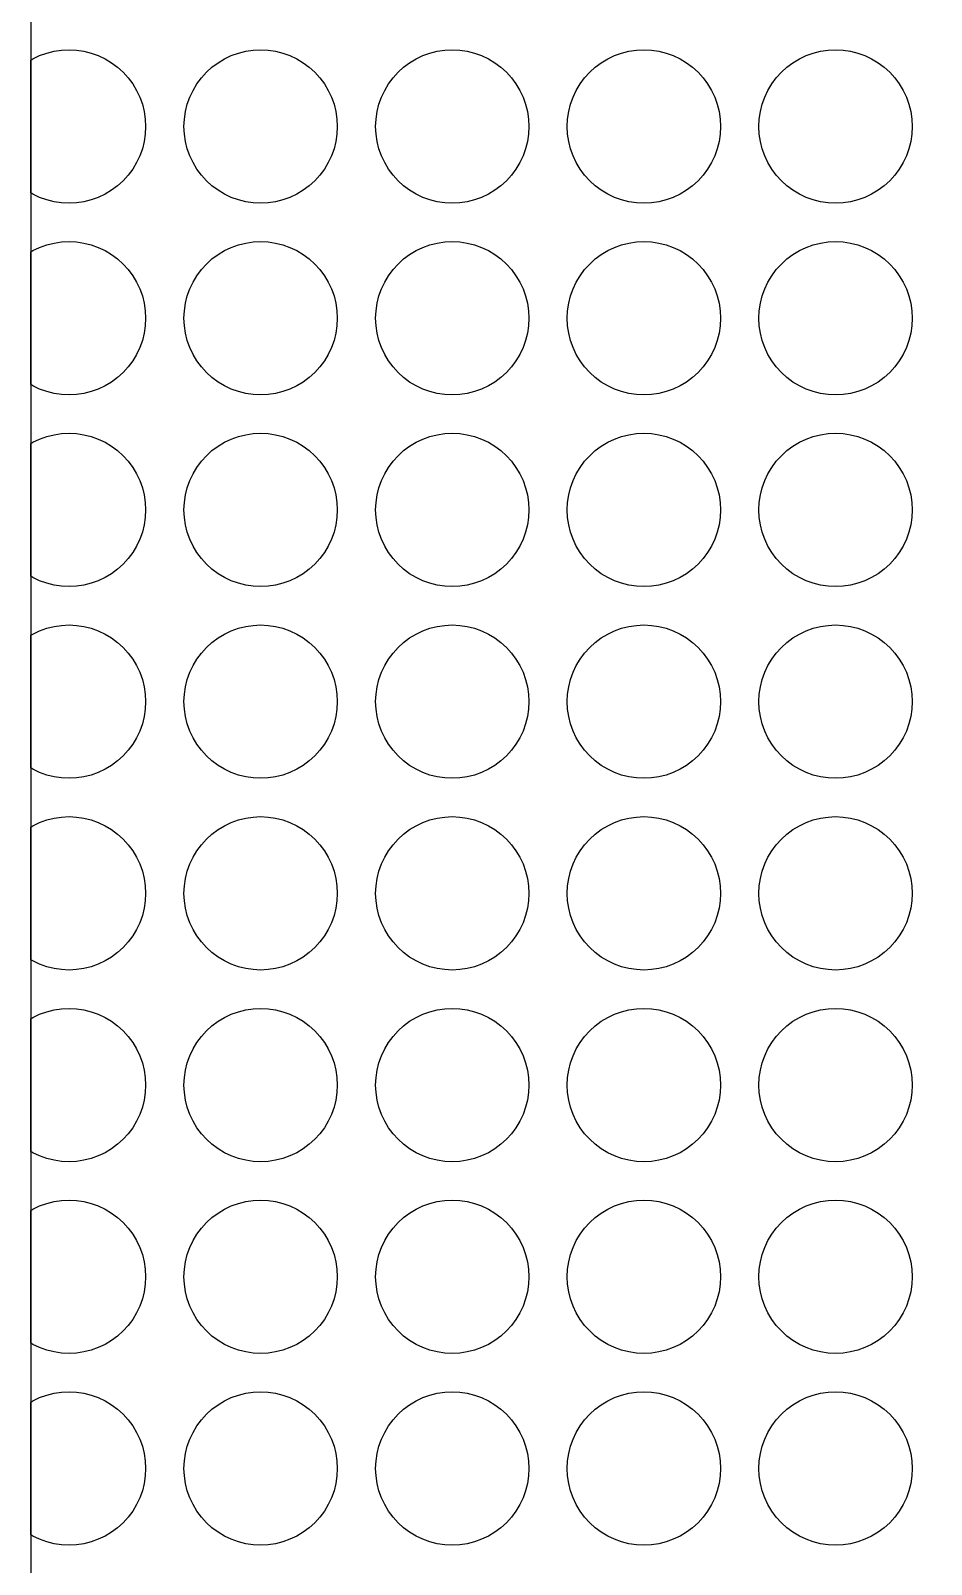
# Model space of a CAD drawing. Header units: millimetres. Extents: x 417.4 to 443.4, y -339.8 to -259.8.
# Drawn here: x 417.39 to 429.14, y -320.58 to -300.58 of the extents above; entities that cross this region are included whole.
import ezdxf

# ---------------------------------------------------------------- set-up
doc = ezdxf.new("R2010")
doc.units = ezdxf.units.MM
doc.layers.add('background', color=7, linetype='Continuous')
doc.layers.add('outline', color=3, linetype='Continuous')

msp = doc.modelspace()

# ---------------------------------------------------------------- linework, layer by layer
at = {"layer": 'background'}
for points in [[(417.387, -300.965), (417.415, -300.948), (417.504, -300.906), (417.596, -300.873), (417.692, -300.849), (417.789, -300.835), (417.887, -300.83), (417.985, -300.835), (418.082, -300.849), (418.177, -300.873), (418.269, -300.906), (418.358, -300.948), (418.442, -300.999), (418.521, -301.057), (418.594, -301.123), (418.66, -301.196), (418.718, -301.275), (418.769, -301.359), (418.811, -301.447), (418.844, -301.54), (418.868, -301.635), (418.882, -301.732), (418.887, -301.83), (418.882, -301.928), (418.868, -302.025), (418.844, -302.12), (418.811, -302.213), (418.769, -302.301), (418.718, -302.386), (418.66, -302.464), (418.594, -302.537), (418.521, -302.603), (418.442, -302.662), (418.358, -302.712), (418.269, -302.754), (418.177, -302.787), (418.082, -302.811), (417.985, -302.825), (417.887, -302.83), (417.789, -302.825), (417.692, -302.811), (417.596, -302.787), (417.504, -302.754), (417.415, -302.712), (417.387, -302.695)], [(421.387, -301.83), (421.382, -301.928), (421.368, -302.025), (421.344, -302.12), (421.311, -302.213), (421.269, -302.301), (421.218, -302.386), (421.16, -302.464), (421.094, -302.537), (421.021, -302.603), (420.942, -302.662), (420.858, -302.712), (420.769, -302.754), (420.677, -302.787), (420.582, -302.811), (420.485, -302.825), (420.387, -302.83), (420.289, -302.825), (420.192, -302.811), (420.096, -302.787), (420.004, -302.754), (419.915, -302.712), (419.831, -302.662), (419.752, -302.603), (419.68, -302.537), (419.614, -302.464), (419.555, -302.386), (419.505, -302.301), (419.463, -302.213), (419.43, -302.12), (419.406, -302.025), (419.392, -301.928), (419.387, -301.83), (419.392, -301.732), (419.406, -301.635), (419.43, -301.54), (419.463, -301.447), (419.505, -301.359), (419.555, -301.275), (419.614, -301.196), (419.68, -301.123), (419.752, -301.057), (419.831, -300.999), (419.915, -300.948), (420.004, -300.906), (420.096, -300.873), (420.192, -300.849), (420.289, -300.835), (420.387, -300.83), (420.485, -300.835), (420.582, -300.849), (420.677, -300.873), (420.769, -300.906), (420.858, -300.948), (420.942, -300.999), (421.021, -301.057), (421.094, -301.123), (421.16, -301.196), (421.218, -301.275), (421.269, -301.359), (421.311, -301.447), (421.344, -301.54), (421.368, -301.635), (421.382, -301.732)], [(423.887, -301.83), (423.882, -301.928), (423.868, -302.025), (423.844, -302.12), (423.811, -302.213), (423.769, -302.301), (423.718, -302.386), (423.66, -302.464), (423.594, -302.537), (423.521, -302.603), (423.442, -302.662), (423.358, -302.712), (423.269, -302.754), (423.177, -302.787), (423.082, -302.811), (422.985, -302.825), (422.887, -302.83), (422.789, -302.825), (422.692, -302.811), (422.596, -302.787), (422.504, -302.754), (422.415, -302.712), (422.331, -302.662), (422.252, -302.603), (422.18, -302.537), (422.114, -302.464), (422.055, -302.386), (422.005, -302.301), (421.963, -302.213), (421.93, -302.12), (421.906, -302.025), (421.892, -301.928), (421.887, -301.83), (421.892, -301.732), (421.906, -301.635), (421.93, -301.54), (421.963, -301.447), (422.005, -301.359), (422.055, -301.275), (422.114, -301.196), (422.18, -301.123), (422.252, -301.057), (422.331, -300.999), (422.415, -300.948), (422.504, -300.906), (422.596, -300.873), (422.692, -300.849), (422.789, -300.835), (422.887, -300.83), (422.985, -300.835), (423.082, -300.849), (423.177, -300.873), (423.269, -300.906), (423.358, -300.948), (423.442, -300.999), (423.521, -301.057), (423.594, -301.123), (423.66, -301.196), (423.718, -301.275), (423.769, -301.359), (423.811, -301.447), (423.844, -301.54), (423.868, -301.635), (423.882, -301.732)], [(426.387, -301.83), (426.382, -301.928), (426.368, -302.025), (426.344, -302.12), (426.311, -302.213), (426.269, -302.301), (426.218, -302.386), (426.16, -302.464), (426.094, -302.537), (426.021, -302.603), (425.942, -302.662), (425.858, -302.712), (425.769, -302.754), (425.677, -302.787), (425.582, -302.811), (425.485, -302.825), (425.387, -302.83), (425.289, -302.825), (425.192, -302.811), (425.096, -302.787), (425.004, -302.754), (424.915, -302.712), (424.831, -302.662), (424.752, -302.603), (424.68, -302.537), (424.614, -302.464), (424.555, -302.386), (424.505, -302.301), (424.463, -302.213), (424.43, -302.12), (424.406, -302.025), (424.392, -301.928), (424.387, -301.83), (424.392, -301.732), (424.406, -301.635), (424.43, -301.54), (424.463, -301.447), (424.505, -301.359), (424.555, -301.275), (424.614, -301.196), (424.68, -301.123), (424.752, -301.057), (424.831, -300.999), (424.915, -300.948), (425.004, -300.906), (425.096, -300.873), (425.192, -300.849), (425.289, -300.835), (425.387, -300.83), (425.485, -300.835), (425.582, -300.849), (425.677, -300.873), (425.769, -300.906), (425.858, -300.948), (425.942, -300.999), (426.021, -301.057), (426.094, -301.123), (426.16, -301.196), (426.218, -301.275), (426.269, -301.359), (426.311, -301.447), (426.344, -301.54), (426.368, -301.635), (426.382, -301.732)], [(428.887, -301.83), (428.882, -301.928), (428.868, -302.025), (428.844, -302.12), (428.811, -302.213), (428.769, -302.301), (428.718, -302.386), (428.66, -302.464), (428.594, -302.537), (428.521, -302.603), (428.442, -302.662), (428.358, -302.712), (428.269, -302.754), (428.177, -302.787), (428.082, -302.811), (427.985, -302.825), (427.887, -302.83), (427.789, -302.825), (427.692, -302.811), (427.596, -302.787), (427.504, -302.754), (427.415, -302.712), (427.331, -302.662), (427.252, -302.603), (427.18, -302.537), (427.114, -302.464), (427.055, -302.386), (427.005, -302.301), (426.963, -302.213), (426.93, -302.12), (426.906, -302.025), (426.892, -301.928), (426.887, -301.83), (426.892, -301.732), (426.906, -301.635), (426.93, -301.54), (426.963, -301.447), (427.005, -301.359), (427.055, -301.275), (427.114, -301.196), (427.18, -301.123), (427.252, -301.057), (427.331, -300.999), (427.415, -300.948), (427.504, -300.906), (427.596, -300.873), (427.692, -300.849), (427.789, -300.835), (427.887, -300.83), (427.985, -300.835), (428.082, -300.849), (428.177, -300.873), (428.269, -300.906), (428.358, -300.948), (428.442, -300.999), (428.521, -301.057), (428.594, -301.123), (428.66, -301.196), (428.718, -301.275), (428.769, -301.359), (428.811, -301.447), (428.844, -301.54), (428.868, -301.635), (428.882, -301.732)], [(417.387, -303.465), (417.415, -303.448), (417.504, -303.406), (417.596, -303.373), (417.692, -303.349), (417.789, -303.335), (417.887, -303.33), (417.985, -303.335), (418.082, -303.349), (418.177, -303.373), (418.269, -303.406), (418.358, -303.448), (418.442, -303.499), (418.521, -303.557), (418.594, -303.623), (418.66, -303.696), (418.718, -303.775), (418.769, -303.859), (418.811, -303.947), (418.844, -304.04), (418.868, -304.135), (418.882, -304.232), (418.887, -304.33), (418.882, -304.428), (418.868, -304.525), (418.844, -304.62), (418.811, -304.713), (418.769, -304.801), (418.718, -304.886), (418.66, -304.964), (418.594, -305.037), (418.521, -305.103), (418.442, -305.162), (418.358, -305.212), (418.269, -305.254), (418.177, -305.287), (418.082, -305.311), (417.985, -305.325), (417.887, -305.33), (417.789, -305.325), (417.692, -305.311), (417.596, -305.287), (417.504, -305.254), (417.415, -305.212), (417.387, -305.195)], [(421.387, -304.33), (421.382, -304.428), (421.368, -304.525), (421.344, -304.62), (421.311, -304.713), (421.269, -304.801), (421.218, -304.886), (421.16, -304.964), (421.094, -305.037), (421.021, -305.103), (420.942, -305.162), (420.858, -305.212), (420.769, -305.254), (420.677, -305.287), (420.582, -305.311), (420.485, -305.325), (420.387, -305.33), (420.289, -305.325), (420.192, -305.311), (420.096, -305.287), (420.004, -305.254), (419.915, -305.212), (419.831, -305.162), (419.752, -305.103), (419.68, -305.037), (419.614, -304.964), (419.555, -304.886), (419.505, -304.801), (419.463, -304.713), (419.43, -304.62), (419.406, -304.525), (419.392, -304.428), (419.387, -304.33), (419.392, -304.232), (419.406, -304.135), (419.43, -304.04), (419.463, -303.947), (419.505, -303.859), (419.555, -303.775), (419.614, -303.696), (419.68, -303.623), (419.752, -303.557), (419.831, -303.499), (419.915, -303.448), (420.004, -303.406), (420.096, -303.373), (420.192, -303.349), (420.289, -303.335), (420.387, -303.33), (420.485, -303.335), (420.582, -303.349), (420.677, -303.373), (420.769, -303.406), (420.858, -303.448), (420.942, -303.499), (421.021, -303.557), (421.094, -303.623), (421.16, -303.696), (421.218, -303.775), (421.269, -303.859), (421.311, -303.947), (421.344, -304.04), (421.368, -304.135), (421.382, -304.232)], [(423.887, -304.33), (423.882, -304.428), (423.868, -304.525), (423.844, -304.62), (423.811, -304.713), (423.769, -304.801), (423.718, -304.886), (423.66, -304.964), (423.594, -305.037), (423.521, -305.103), (423.442, -305.162), (423.358, -305.212), (423.269, -305.254), (423.177, -305.287), (423.082, -305.311), (422.985, -305.325), (422.887, -305.33), (422.789, -305.325), (422.692, -305.311), (422.596, -305.287), (422.504, -305.254), (422.415, -305.212), (422.331, -305.162), (422.252, -305.103), (422.18, -305.037), (422.114, -304.964), (422.055, -304.886), (422.005, -304.801), (421.963, -304.713), (421.93, -304.62), (421.906, -304.525), (421.892, -304.428), (421.887, -304.33), (421.892, -304.232), (421.906, -304.135), (421.93, -304.04), (421.963, -303.947), (422.005, -303.859), (422.055, -303.775), (422.114, -303.696), (422.18, -303.623), (422.252, -303.557), (422.331, -303.499), (422.415, -303.448), (422.504, -303.406), (422.596, -303.373), (422.692, -303.349), (422.789, -303.335), (422.887, -303.33), (422.985, -303.335), (423.082, -303.349), (423.177, -303.373), (423.269, -303.406), (423.358, -303.448), (423.442, -303.499), (423.521, -303.557), (423.594, -303.623), (423.66, -303.696), (423.718, -303.775), (423.769, -303.859), (423.811, -303.947), (423.844, -304.04), (423.868, -304.135), (423.882, -304.232)], [(426.387, -304.33), (426.382, -304.428), (426.368, -304.525), (426.344, -304.62), (426.311, -304.713), (426.269, -304.801), (426.218, -304.886), (426.16, -304.964), (426.094, -305.037), (426.021, -305.103), (425.942, -305.162), (425.858, -305.212), (425.769, -305.254), (425.677, -305.287), (425.582, -305.311), (425.485, -305.325), (425.387, -305.33), (425.289, -305.325), (425.192, -305.311), (425.096, -305.287), (425.004, -305.254), (424.915, -305.212), (424.831, -305.162), (424.752, -305.103), (424.68, -305.037), (424.614, -304.964), (424.555, -304.886), (424.505, -304.801), (424.463, -304.713), (424.43, -304.62), (424.406, -304.525), (424.392, -304.428), (424.387, -304.33), (424.392, -304.232), (424.406, -304.135), (424.43, -304.04), (424.463, -303.947), (424.505, -303.859), (424.555, -303.775), (424.614, -303.696), (424.68, -303.623), (424.752, -303.557), (424.831, -303.499), (424.915, -303.448), (425.004, -303.406), (425.096, -303.373), (425.192, -303.349), (425.289, -303.335), (425.387, -303.33), (425.485, -303.335), (425.582, -303.349), (425.677, -303.373), (425.769, -303.406), (425.858, -303.448), (425.942, -303.499), (426.021, -303.557), (426.094, -303.623), (426.16, -303.696), (426.218, -303.775), (426.269, -303.859), (426.311, -303.947), (426.344, -304.04), (426.368, -304.135), (426.382, -304.232)], [(428.887, -304.33), (428.882, -304.428), (428.868, -304.525), (428.844, -304.62), (428.811, -304.713), (428.769, -304.801), (428.718, -304.886), (428.66, -304.964), (428.594, -305.037), (428.521, -305.103), (428.442, -305.162), (428.358, -305.212), (428.269, -305.254), (428.177, -305.287), (428.082, -305.311), (427.985, -305.325), (427.887, -305.33), (427.789, -305.325), (427.692, -305.311), (427.596, -305.287), (427.504, -305.254), (427.415, -305.212), (427.331, -305.162), (427.252, -305.103), (427.18, -305.037), (427.114, -304.964), (427.055, -304.886), (427.005, -304.801), (426.963, -304.713), (426.93, -304.62), (426.906, -304.525), (426.892, -304.428), (426.887, -304.33), (426.892, -304.232), (426.906, -304.135), (426.93, -304.04), (426.963, -303.947), (427.005, -303.859), (427.055, -303.775), (427.114, -303.696), (427.18, -303.623), (427.252, -303.557), (427.331, -303.499), (427.415, -303.448), (427.504, -303.406), (427.596, -303.373), (427.692, -303.349), (427.789, -303.335), (427.887, -303.33), (427.985, -303.335), (428.082, -303.349), (428.177, -303.373), (428.269, -303.406), (428.358, -303.448), (428.442, -303.499), (428.521, -303.557), (428.594, -303.623), (428.66, -303.696), (428.718, -303.775), (428.769, -303.859), (428.811, -303.947), (428.844, -304.04), (428.868, -304.135), (428.882, -304.232)], [(417.387, -305.965), (417.415, -305.948), (417.504, -305.906), (417.596, -305.873), (417.692, -305.849), (417.789, -305.835), (417.887, -305.83), (417.985, -305.835), (418.082, -305.849), (418.177, -305.873), (418.269, -305.906), (418.358, -305.948), (418.442, -305.999), (418.521, -306.057), (418.594, -306.123), (418.66, -306.196), (418.718, -306.275), (418.769, -306.359), (418.811, -306.447), (418.844, -306.54), (418.868, -306.635), (418.882, -306.732), (418.887, -306.83), (418.882, -306.928), (418.868, -307.025), (418.844, -307.12), (418.811, -307.213), (418.769, -307.301), (418.718, -307.386), (418.66, -307.464), (418.594, -307.537), (418.521, -307.603), (418.442, -307.662), (418.358, -307.712), (418.269, -307.754), (418.177, -307.787), (418.082, -307.811), (417.985, -307.825), (417.887, -307.83), (417.789, -307.825), (417.692, -307.811), (417.596, -307.787), (417.504, -307.754), (417.415, -307.712), (417.387, -307.695)], [(421.387, -306.83), (421.382, -306.928), (421.368, -307.025), (421.344, -307.12), (421.311, -307.213), (421.269, -307.301), (421.218, -307.386), (421.16, -307.464), (421.094, -307.537), (421.021, -307.603), (420.942, -307.662), (420.858, -307.712), (420.769, -307.754), (420.677, -307.787), (420.582, -307.811), (420.485, -307.825), (420.387, -307.83), (420.289, -307.825), (420.192, -307.811), (420.096, -307.787), (420.004, -307.754), (419.915, -307.712), (419.831, -307.662), (419.752, -307.603), (419.68, -307.537), (419.614, -307.464), (419.555, -307.386), (419.505, -307.301), (419.463, -307.213), (419.43, -307.12), (419.406, -307.025), (419.392, -306.928), (419.387, -306.83), (419.392, -306.732), (419.406, -306.635), (419.43, -306.54), (419.463, -306.447), (419.505, -306.359), (419.555, -306.275), (419.614, -306.196), (419.68, -306.123), (419.752, -306.057), (419.831, -305.999), (419.915, -305.948), (420.004, -305.906), (420.096, -305.873), (420.192, -305.849), (420.289, -305.835), (420.387, -305.83), (420.485, -305.835), (420.582, -305.849), (420.677, -305.873), (420.769, -305.906), (420.858, -305.948), (420.942, -305.999), (421.021, -306.057), (421.094, -306.123), (421.16, -306.196), (421.218, -306.275), (421.269, -306.359), (421.311, -306.447), (421.344, -306.54), (421.368, -306.635), (421.382, -306.732)], [(423.887, -306.83), (423.882, -306.928), (423.868, -307.025), (423.844, -307.12), (423.811, -307.213), (423.769, -307.301), (423.718, -307.386), (423.66, -307.464), (423.594, -307.537), (423.521, -307.603), (423.442, -307.662), (423.358, -307.712), (423.269, -307.754), (423.177, -307.787), (423.082, -307.811), (422.985, -307.825), (422.887, -307.83), (422.789, -307.825), (422.692, -307.811), (422.596, -307.787), (422.504, -307.754), (422.415, -307.712), (422.331, -307.662), (422.252, -307.603), (422.18, -307.537), (422.114, -307.464), (422.055, -307.386), (422.005, -307.301), (421.963, -307.213), (421.93, -307.12), (421.906, -307.025), (421.892, -306.928), (421.887, -306.83), (421.892, -306.732), (421.906, -306.635), (421.93, -306.54), (421.963, -306.447), (422.005, -306.359), (422.055, -306.275), (422.114, -306.196), (422.18, -306.123), (422.252, -306.057), (422.331, -305.999), (422.415, -305.948), (422.504, -305.906), (422.596, -305.873), (422.692, -305.849), (422.789, -305.835), (422.887, -305.83), (422.985, -305.835), (423.082, -305.849), (423.177, -305.873), (423.269, -305.906), (423.358, -305.948), (423.442, -305.999), (423.521, -306.057), (423.594, -306.123), (423.66, -306.196), (423.718, -306.275), (423.769, -306.359), (423.811, -306.447), (423.844, -306.54), (423.868, -306.635), (423.882, -306.732)], [(426.387, -306.83), (426.382, -306.928), (426.368, -307.025), (426.344, -307.12), (426.311, -307.213), (426.269, -307.301), (426.218, -307.386), (426.16, -307.464), (426.094, -307.537), (426.021, -307.603), (425.942, -307.662), (425.858, -307.712), (425.769, -307.754), (425.677, -307.787), (425.582, -307.811), (425.485, -307.825), (425.387, -307.83), (425.289, -307.825), (425.192, -307.811), (425.096, -307.787), (425.004, -307.754), (424.915, -307.712), (424.831, -307.662), (424.752, -307.603), (424.68, -307.537), (424.614, -307.464), (424.555, -307.386), (424.505, -307.301), (424.463, -307.213), (424.43, -307.12), (424.406, -307.025), (424.392, -306.928), (424.387, -306.83), (424.392, -306.732), (424.406, -306.635), (424.43, -306.54), (424.463, -306.447), (424.505, -306.359), (424.555, -306.275), (424.614, -306.196), (424.68, -306.123), (424.752, -306.057), (424.831, -305.999), (424.915, -305.948), (425.004, -305.906), (425.096, -305.873), (425.192, -305.849), (425.289, -305.835), (425.387, -305.83), (425.485, -305.835), (425.582, -305.849), (425.677, -305.873), (425.769, -305.906), (425.858, -305.948), (425.942, -305.999), (426.021, -306.057), (426.094, -306.123), (426.16, -306.196), (426.218, -306.275), (426.269, -306.359), (426.311, -306.447), (426.344, -306.54), (426.368, -306.635), (426.382, -306.732)], [(428.887, -306.83), (428.882, -306.928), (428.868, -307.025), (428.844, -307.12), (428.811, -307.213), (428.769, -307.301), (428.718, -307.386), (428.66, -307.464), (428.594, -307.537), (428.521, -307.603), (428.442, -307.662), (428.358, -307.712), (428.269, -307.754), (428.177, -307.787), (428.082, -307.811), (427.985, -307.825), (427.887, -307.83), (427.789, -307.825), (427.692, -307.811), (427.596, -307.787), (427.504, -307.754), (427.415, -307.712), (427.331, -307.662), (427.252, -307.603), (427.18, -307.537), (427.114, -307.464), (427.055, -307.386), (427.005, -307.301), (426.963, -307.213), (426.93, -307.12), (426.906, -307.025), (426.892, -306.928), (426.887, -306.83), (426.892, -306.732), (426.906, -306.635), (426.93, -306.54), (426.963, -306.447), (427.005, -306.359), (427.055, -306.275), (427.114, -306.196), (427.18, -306.123), (427.252, -306.057), (427.331, -305.999), (427.415, -305.948), (427.504, -305.906), (427.596, -305.873), (427.692, -305.849), (427.789, -305.835), (427.887, -305.83), (427.985, -305.835), (428.082, -305.849), (428.177, -305.873), (428.269, -305.906), (428.358, -305.948), (428.442, -305.999), (428.521, -306.057), (428.594, -306.123), (428.66, -306.196), (428.718, -306.275), (428.769, -306.359), (428.811, -306.447), (428.844, -306.54), (428.868, -306.635), (428.882, -306.732)], [(417.387, -308.465), (417.415, -308.448), (417.504, -308.406), (417.596, -308.373), (417.692, -308.349), (417.789, -308.335), (417.887, -308.33), (417.985, -308.335), (418.082, -308.349), (418.177, -308.373), (418.269, -308.406), (418.358, -308.448), (418.442, -308.499), (418.521, -308.557), (418.594, -308.623), (418.66, -308.696), (418.718, -308.775), (418.769, -308.859), (418.811, -308.947), (418.844, -309.04), (418.868, -309.135), (418.882, -309.232), (418.887, -309.33), (418.882, -309.428), (418.868, -309.525), (418.844, -309.62), (418.811, -309.713), (418.769, -309.801), (418.718, -309.886), (418.66, -309.964), (418.594, -310.037), (418.521, -310.103), (418.442, -310.162), (418.358, -310.212), (418.269, -310.254), (418.177, -310.287), (418.082, -310.311), (417.985, -310.325), (417.887, -310.33), (417.789, -310.325), (417.692, -310.311), (417.596, -310.287), (417.504, -310.254), (417.415, -310.212), (417.387, -310.195)], [(421.387, -309.33), (421.382, -309.428), (421.368, -309.525), (421.344, -309.62), (421.311, -309.713), (421.269, -309.801), (421.218, -309.886), (421.16, -309.964), (421.094, -310.037), (421.021, -310.103), (420.942, -310.162), (420.858, -310.212), (420.769, -310.254), (420.677, -310.287), (420.582, -310.311), (420.485, -310.325), (420.387, -310.33), (420.289, -310.325), (420.192, -310.311), (420.096, -310.287), (420.004, -310.254), (419.915, -310.212), (419.831, -310.162), (419.752, -310.103), (419.68, -310.037), (419.614, -309.964), (419.555, -309.886), (419.505, -309.801), (419.463, -309.713), (419.43, -309.62), (419.406, -309.525), (419.392, -309.428), (419.387, -309.33), (419.392, -309.232), (419.406, -309.135), (419.43, -309.04), (419.463, -308.947), (419.505, -308.859), (419.555, -308.775), (419.614, -308.696), (419.68, -308.623), (419.752, -308.557), (419.831, -308.499), (419.915, -308.448), (420.004, -308.406), (420.096, -308.373), (420.192, -308.349), (420.289, -308.335), (420.387, -308.33), (420.485, -308.335), (420.582, -308.349), (420.677, -308.373), (420.769, -308.406), (420.858, -308.448), (420.942, -308.499), (421.021, -308.557), (421.094, -308.623), (421.16, -308.696), (421.218, -308.775), (421.269, -308.859), (421.311, -308.947), (421.344, -309.04), (421.368, -309.135), (421.382, -309.232)], [(423.887, -309.33), (423.882, -309.428), (423.868, -309.525), (423.844, -309.62), (423.811, -309.713), (423.769, -309.801), (423.718, -309.886), (423.66, -309.964), (423.594, -310.037), (423.521, -310.103), (423.442, -310.162), (423.358, -310.212), (423.269, -310.254), (423.177, -310.287), (423.082, -310.311), (422.985, -310.325), (422.887, -310.33), (422.789, -310.325), (422.692, -310.311), (422.596, -310.287), (422.504, -310.254), (422.415, -310.212), (422.331, -310.162), (422.252, -310.103), (422.18, -310.037), (422.114, -309.964), (422.055, -309.886), (422.005, -309.801), (421.963, -309.713), (421.93, -309.62), (421.906, -309.525), (421.892, -309.428), (421.887, -309.33), (421.892, -309.232), (421.906, -309.135), (421.93, -309.04), (421.963, -308.947), (422.005, -308.859), (422.055, -308.775), (422.114, -308.696), (422.18, -308.623), (422.252, -308.557), (422.331, -308.499), (422.415, -308.448), (422.504, -308.406), (422.596, -308.373), (422.692, -308.349), (422.789, -308.335), (422.887, -308.33), (422.985, -308.335), (423.082, -308.349), (423.177, -308.373), (423.269, -308.406), (423.358, -308.448), (423.442, -308.499), (423.521, -308.557), (423.594, -308.623), (423.66, -308.696), (423.718, -308.775), (423.769, -308.859), (423.811, -308.947), (423.844, -309.04), (423.868, -309.135), (423.882, -309.232)], [(426.387, -309.33), (426.382, -309.428), (426.368, -309.525), (426.344, -309.62), (426.311, -309.713), (426.269, -309.801), (426.218, -309.886), (426.16, -309.964), (426.094, -310.037), (426.021, -310.103), (425.942, -310.162), (425.858, -310.212), (425.769, -310.254), (425.677, -310.287), (425.582, -310.311), (425.485, -310.325), (425.387, -310.33), (425.289, -310.325), (425.192, -310.311), (425.096, -310.287), (425.004, -310.254), (424.915, -310.212), (424.831, -310.162), (424.752, -310.103), (424.68, -310.037), (424.614, -309.964), (424.555, -309.886), (424.505, -309.801), (424.463, -309.713), (424.43, -309.62), (424.406, -309.525), (424.392, -309.428), (424.387, -309.33), (424.392, -309.232), (424.406, -309.135), (424.43, -309.04), (424.463, -308.947), (424.505, -308.859), (424.555, -308.775), (424.614, -308.696), (424.68, -308.623), (424.752, -308.557), (424.831, -308.499), (424.915, -308.448), (425.004, -308.406), (425.096, -308.373), (425.192, -308.349), (425.289, -308.335), (425.387, -308.33), (425.485, -308.335), (425.582, -308.349), (425.677, -308.373), (425.769, -308.406), (425.858, -308.448), (425.942, -308.499), (426.021, -308.557), (426.094, -308.623), (426.16, -308.696), (426.218, -308.775), (426.269, -308.859), (426.311, -308.947), (426.344, -309.04), (426.368, -309.135), (426.382, -309.232)], [(428.887, -309.33), (428.882, -309.428), (428.868, -309.525), (428.844, -309.62), (428.811, -309.713), (428.769, -309.801), (428.718, -309.886), (428.66, -309.964), (428.594, -310.037), (428.521, -310.103), (428.442, -310.162), (428.358, -310.212), (428.269, -310.254), (428.177, -310.287), (428.082, -310.311), (427.985, -310.325), (427.887, -310.33), (427.789, -310.325), (427.692, -310.311), (427.596, -310.287), (427.504, -310.254), (427.415, -310.212), (427.331, -310.162), (427.252, -310.103), (427.18, -310.037), (427.114, -309.964), (427.055, -309.886), (427.005, -309.801), (426.963, -309.713), (426.93, -309.62), (426.906, -309.525), (426.892, -309.428), (426.887, -309.33), (426.892, -309.232), (426.906, -309.135), (426.93, -309.04), (426.963, -308.947), (427.005, -308.859), (427.055, -308.775), (427.114, -308.696), (427.18, -308.623), (427.252, -308.557), (427.331, -308.499), (427.415, -308.448), (427.504, -308.406), (427.596, -308.373), (427.692, -308.349), (427.789, -308.335), (427.887, -308.33), (427.985, -308.335), (428.082, -308.349), (428.177, -308.373), (428.269, -308.406), (428.358, -308.448), (428.442, -308.499), (428.521, -308.557), (428.594, -308.623), (428.66, -308.696), (428.718, -308.775), (428.769, -308.859), (428.811, -308.947), (428.844, -309.04), (428.868, -309.135), (428.882, -309.232)], [(417.387, -310.965), (417.415, -310.948), (417.504, -310.906), (417.596, -310.873), (417.692, -310.849), (417.789, -310.835), (417.887, -310.83), (417.985, -310.835), (418.082, -310.849), (418.177, -310.873), (418.269, -310.906), (418.358, -310.948), (418.442, -310.999), (418.521, -311.057), (418.594, -311.123), (418.66, -311.196), (418.718, -311.275), (418.769, -311.359), (418.811, -311.447), (418.844, -311.54), (418.868, -311.635), (418.882, -311.732), (418.887, -311.83), (418.882, -311.928), (418.868, -312.025), (418.844, -312.12), (418.811, -312.213), (418.769, -312.301), (418.718, -312.386), (418.66, -312.464), (418.594, -312.537), (418.521, -312.603), (418.442, -312.662), (418.358, -312.712), (418.269, -312.754), (418.177, -312.787), (418.082, -312.811), (417.985, -312.825), (417.887, -312.83), (417.789, -312.825), (417.692, -312.811), (417.596, -312.787), (417.504, -312.754), (417.415, -312.712), (417.387, -312.695)], [(421.387, -311.83), (421.382, -311.928), (421.368, -312.025), (421.344, -312.12), (421.311, -312.213), (421.269, -312.301), (421.218, -312.386), (421.16, -312.464), (421.094, -312.537), (421.021, -312.603), (420.942, -312.662), (420.858, -312.712), (420.769, -312.754), (420.677, -312.787), (420.582, -312.811), (420.485, -312.825), (420.387, -312.83), (420.289, -312.825), (420.192, -312.811), (420.096, -312.787), (420.004, -312.754), (419.915, -312.712), (419.831, -312.662), (419.752, -312.603), (419.68, -312.537), (419.614, -312.464), (419.555, -312.386), (419.505, -312.301), (419.463, -312.213), (419.43, -312.12), (419.406, -312.025), (419.392, -311.928), (419.387, -311.83), (419.392, -311.732), (419.406, -311.635), (419.43, -311.54), (419.463, -311.447), (419.505, -311.359), (419.555, -311.275), (419.614, -311.196), (419.68, -311.123), (419.752, -311.057), (419.831, -310.999), (419.915, -310.948), (420.004, -310.906), (420.096, -310.873), (420.192, -310.849), (420.289, -310.835), (420.387, -310.83), (420.485, -310.835), (420.582, -310.849), (420.677, -310.873), (420.769, -310.906), (420.858, -310.948), (420.942, -310.999), (421.021, -311.057), (421.094, -311.123), (421.16, -311.196), (421.218, -311.275), (421.269, -311.359), (421.311, -311.447), (421.344, -311.54), (421.368, -311.635), (421.382, -311.732)], [(423.887, -311.83), (423.882, -311.928), (423.868, -312.025), (423.844, -312.12), (423.811, -312.213), (423.769, -312.301), (423.718, -312.386), (423.66, -312.464), (423.594, -312.537), (423.521, -312.603), (423.442, -312.662), (423.358, -312.712), (423.269, -312.754), (423.177, -312.787), (423.082, -312.811), (422.985, -312.825), (422.887, -312.83), (422.789, -312.825), (422.692, -312.811), (422.596, -312.787), (422.504, -312.754), (422.415, -312.712), (422.331, -312.662), (422.252, -312.603), (422.18, -312.537), (422.114, -312.464), (422.055, -312.386), (422.005, -312.301), (421.963, -312.213), (421.93, -312.12), (421.906, -312.025), (421.892, -311.928), (421.887, -311.83), (421.892, -311.732), (421.906, -311.635), (421.93, -311.54), (421.963, -311.447), (422.005, -311.359), (422.055, -311.275), (422.114, -311.196), (422.18, -311.123), (422.252, -311.057), (422.331, -310.999), (422.415, -310.948), (422.504, -310.906), (422.596, -310.873), (422.692, -310.849), (422.789, -310.835), (422.887, -310.83), (422.985, -310.835), (423.082, -310.849), (423.177, -310.873), (423.269, -310.906), (423.358, -310.948), (423.442, -310.999), (423.521, -311.057), (423.594, -311.123), (423.66, -311.196), (423.718, -311.275), (423.769, -311.359), (423.811, -311.447), (423.844, -311.54), (423.868, -311.635), (423.882, -311.732)], [(426.387, -311.83), (426.382, -311.928), (426.368, -312.025), (426.344, -312.12), (426.311, -312.213), (426.269, -312.301), (426.218, -312.386), (426.16, -312.464), (426.094, -312.537), (426.021, -312.603), (425.942, -312.662), (425.858, -312.712), (425.769, -312.754), (425.677, -312.787), (425.582, -312.811), (425.485, -312.825), (425.387, -312.83), (425.289, -312.825), (425.192, -312.811), (425.096, -312.787), (425.004, -312.754), (424.915, -312.712), (424.831, -312.662), (424.752, -312.603), (424.68, -312.537), (424.614, -312.464), (424.555, -312.386), (424.505, -312.301), (424.463, -312.213), (424.43, -312.12), (424.406, -312.025), (424.392, -311.928), (424.387, -311.83), (424.392, -311.732), (424.406, -311.635), (424.43, -311.54), (424.463, -311.447), (424.505, -311.359), (424.555, -311.275), (424.614, -311.196), (424.68, -311.123), (424.752, -311.057), (424.831, -310.999), (424.915, -310.948), (425.004, -310.906), (425.096, -310.873), (425.192, -310.849), (425.289, -310.835), (425.387, -310.83), (425.485, -310.835), (425.582, -310.849), (425.677, -310.873), (425.769, -310.906), (425.858, -310.948), (425.942, -310.999), (426.021, -311.057), (426.094, -311.123), (426.16, -311.196), (426.218, -311.275), (426.269, -311.359), (426.311, -311.447), (426.344, -311.54), (426.368, -311.635), (426.382, -311.732)], [(428.887, -311.83), (428.882, -311.928), (428.868, -312.025), (428.844, -312.12), (428.811, -312.213), (428.769, -312.301), (428.718, -312.386), (428.66, -312.464), (428.594, -312.537), (428.521, -312.603), (428.442, -312.662), (428.358, -312.712), (428.269, -312.754), (428.177, -312.787), (428.082, -312.811), (427.985, -312.825), (427.887, -312.83), (427.789, -312.825), (427.692, -312.811), (427.596, -312.787), (427.504, -312.754), (427.415, -312.712), (427.331, -312.662), (427.252, -312.603), (427.18, -312.537), (427.114, -312.464), (427.055, -312.386), (427.005, -312.301), (426.963, -312.213), (426.93, -312.12), (426.906, -312.025), (426.892, -311.928), (426.887, -311.83), (426.892, -311.732), (426.906, -311.635), (426.93, -311.54), (426.963, -311.447), (427.005, -311.359), (427.055, -311.275), (427.114, -311.196), (427.18, -311.123), (427.252, -311.057), (427.331, -310.999), (427.415, -310.948), (427.504, -310.906), (427.596, -310.873), (427.692, -310.849), (427.789, -310.835), (427.887, -310.83), (427.985, -310.835), (428.082, -310.849), (428.177, -310.873), (428.269, -310.906), (428.358, -310.948), (428.442, -310.999), (428.521, -311.057), (428.594, -311.123), (428.66, -311.196), (428.718, -311.275), (428.769, -311.359), (428.811, -311.447), (428.844, -311.54), (428.868, -311.635), (428.882, -311.732)], [(417.387, -313.465), (417.415, -313.448), (417.504, -313.406), (417.596, -313.373), (417.692, -313.349), (417.789, -313.335), (417.887, -313.33), (417.985, -313.335), (418.082, -313.349), (418.177, -313.373), (418.269, -313.406), (418.358, -313.448), (418.442, -313.499), (418.521, -313.557), (418.594, -313.623), (418.66, -313.696), (418.718, -313.775), (418.769, -313.859), (418.811, -313.947), (418.844, -314.04), (418.868, -314.135), (418.882, -314.232), (418.887, -314.33), (418.882, -314.428), (418.868, -314.525), (418.844, -314.62), (418.811, -314.713), (418.769, -314.801), (418.718, -314.886), (418.66, -314.964), (418.594, -315.037), (418.521, -315.103), (418.442, -315.162), (418.358, -315.212), (418.269, -315.254), (418.177, -315.287), (418.082, -315.311), (417.985, -315.325), (417.887, -315.33), (417.789, -315.325), (417.692, -315.311), (417.596, -315.287), (417.504, -315.254), (417.415, -315.212), (417.387, -315.195)], [(421.387, -314.33), (421.382, -314.428), (421.368, -314.525), (421.344, -314.62), (421.311, -314.713), (421.269, -314.801), (421.218, -314.886), (421.16, -314.964), (421.094, -315.037), (421.021, -315.103), (420.942, -315.162), (420.858, -315.212), (420.769, -315.254), (420.677, -315.287), (420.582, -315.311), (420.485, -315.325), (420.387, -315.33), (420.289, -315.325), (420.192, -315.311), (420.096, -315.287), (420.004, -315.254), (419.915, -315.212), (419.831, -315.162), (419.752, -315.103), (419.68, -315.037), (419.614, -314.964), (419.555, -314.886), (419.505, -314.801), (419.463, -314.713), (419.43, -314.62), (419.406, -314.525), (419.392, -314.428), (419.387, -314.33), (419.392, -314.232), (419.406, -314.135), (419.43, -314.04), (419.463, -313.947), (419.505, -313.859), (419.555, -313.775), (419.614, -313.696), (419.68, -313.623), (419.752, -313.557), (419.831, -313.499), (419.915, -313.448), (420.004, -313.406), (420.096, -313.373), (420.192, -313.349), (420.289, -313.335), (420.387, -313.33), (420.485, -313.335), (420.582, -313.349), (420.677, -313.373), (420.769, -313.406), (420.858, -313.448), (420.942, -313.499), (421.021, -313.557), (421.094, -313.623), (421.16, -313.696), (421.218, -313.775), (421.269, -313.859), (421.311, -313.947), (421.344, -314.04), (421.368, -314.135), (421.382, -314.232)], [(423.887, -314.33), (423.882, -314.428), (423.868, -314.525), (423.844, -314.62), (423.811, -314.713), (423.769, -314.801), (423.718, -314.886), (423.66, -314.964), (423.594, -315.037), (423.521, -315.103), (423.442, -315.162), (423.358, -315.212), (423.269, -315.254), (423.177, -315.287), (423.082, -315.311), (422.985, -315.325), (422.887, -315.33), (422.789, -315.325), (422.692, -315.311), (422.596, -315.287), (422.504, -315.254), (422.415, -315.212), (422.331, -315.162), (422.252, -315.103), (422.18, -315.037), (422.114, -314.964), (422.055, -314.886), (422.005, -314.801), (421.963, -314.713), (421.93, -314.62), (421.906, -314.525), (421.892, -314.428), (421.887, -314.33), (421.892, -314.232), (421.906, -314.135), (421.93, -314.04), (421.963, -313.947), (422.005, -313.859), (422.055, -313.775), (422.114, -313.696), (422.18, -313.623), (422.252, -313.557), (422.331, -313.499), (422.415, -313.448), (422.504, -313.406), (422.596, -313.373), (422.692, -313.349), (422.789, -313.335), (422.887, -313.33), (422.985, -313.335), (423.082, -313.349), (423.177, -313.373), (423.269, -313.406), (423.358, -313.448), (423.442, -313.499), (423.521, -313.557), (423.594, -313.623), (423.66, -313.696), (423.718, -313.775), (423.769, -313.859), (423.811, -313.947), (423.844, -314.04), (423.868, -314.135), (423.882, -314.232)], [(426.387, -314.33), (426.382, -314.428), (426.368, -314.525), (426.344, -314.62), (426.311, -314.713), (426.269, -314.801), (426.218, -314.886), (426.16, -314.964), (426.094, -315.037), (426.021, -315.103), (425.942, -315.162), (425.858, -315.212), (425.769, -315.254), (425.677, -315.287), (425.582, -315.311), (425.485, -315.325), (425.387, -315.33), (425.289, -315.325), (425.192, -315.311), (425.096, -315.287), (425.004, -315.254), (424.915, -315.212), (424.831, -315.162), (424.752, -315.103), (424.68, -315.037), (424.614, -314.964), (424.555, -314.886), (424.505, -314.801), (424.463, -314.713), (424.43, -314.62), (424.406, -314.525), (424.392, -314.428), (424.387, -314.33), (424.392, -314.232), (424.406, -314.135), (424.43, -314.04), (424.463, -313.947), (424.505, -313.859), (424.555, -313.775), (424.614, -313.696), (424.68, -313.623), (424.752, -313.557), (424.831, -313.499), (424.915, -313.448), (425.004, -313.406), (425.096, -313.373), (425.192, -313.349), (425.289, -313.335), (425.387, -313.33), (425.485, -313.335), (425.582, -313.349), (425.677, -313.373), (425.769, -313.406), (425.858, -313.448), (425.942, -313.499), (426.021, -313.557), (426.094, -313.623), (426.16, -313.696), (426.218, -313.775), (426.269, -313.859), (426.311, -313.947), (426.344, -314.04), (426.368, -314.135), (426.382, -314.232)], [(428.887, -314.33), (428.882, -314.428), (428.868, -314.525), (428.844, -314.62), (428.811, -314.713), (428.769, -314.801), (428.718, -314.886), (428.66, -314.964), (428.594, -315.037), (428.521, -315.103), (428.442, -315.162), (428.358, -315.212), (428.269, -315.254), (428.177, -315.287), (428.082, -315.311), (427.985, -315.325), (427.887, -315.33), (427.789, -315.325), (427.692, -315.311), (427.596, -315.287), (427.504, -315.254), (427.415, -315.212), (427.331, -315.162), (427.252, -315.103), (427.18, -315.037), (427.114, -314.964), (427.055, -314.886), (427.005, -314.801), (426.963, -314.713), (426.93, -314.62), (426.906, -314.525), (426.892, -314.428), (426.887, -314.33), (426.892, -314.232), (426.906, -314.135), (426.93, -314.04), (426.963, -313.947), (427.005, -313.859), (427.055, -313.775), (427.114, -313.696), (427.18, -313.623), (427.252, -313.557), (427.331, -313.499), (427.415, -313.448), (427.504, -313.406), (427.596, -313.373), (427.692, -313.349), (427.789, -313.335), (427.887, -313.33), (427.985, -313.335), (428.082, -313.349), (428.177, -313.373), (428.269, -313.406), (428.358, -313.448), (428.442, -313.499), (428.521, -313.557), (428.594, -313.623), (428.66, -313.696), (428.718, -313.775), (428.769, -313.859), (428.811, -313.947), (428.844, -314.04), (428.868, -314.135), (428.882, -314.232)], [(417.387, -315.965), (417.415, -315.948), (417.504, -315.906), (417.596, -315.873), (417.692, -315.849), (417.789, -315.835), (417.887, -315.83), (417.985, -315.835), (418.082, -315.849), (418.177, -315.873), (418.269, -315.906), (418.358, -315.948), (418.442, -315.999), (418.521, -316.057), (418.594, -316.123), (418.66, -316.196), (418.718, -316.275), (418.769, -316.359), (418.811, -316.447), (418.844, -316.54), (418.868, -316.635), (418.882, -316.732), (418.887, -316.83), (418.882, -316.928), (418.868, -317.025), (418.844, -317.12), (418.811, -317.213), (418.769, -317.301), (418.718, -317.386), (418.66, -317.464), (418.594, -317.537), (418.521, -317.603), (418.442, -317.662), (418.358, -317.712), (418.269, -317.754), (418.177, -317.787), (418.082, -317.811), (417.985, -317.825), (417.887, -317.83), (417.789, -317.825), (417.692, -317.811), (417.596, -317.787), (417.504, -317.754), (417.415, -317.712), (417.387, -317.695)], [(421.387, -316.83), (421.382, -316.928), (421.368, -317.025), (421.344, -317.12), (421.311, -317.213), (421.269, -317.301), (421.218, -317.386), (421.16, -317.464), (421.094, -317.537), (421.021, -317.603), (420.942, -317.662), (420.858, -317.712), (420.769, -317.754), (420.677, -317.787), (420.582, -317.811), (420.485, -317.825), (420.387, -317.83), (420.289, -317.825), (420.192, -317.811), (420.096, -317.787), (420.004, -317.754), (419.915, -317.712), (419.831, -317.662), (419.752, -317.603), (419.68, -317.537), (419.614, -317.464), (419.555, -317.386), (419.505, -317.301), (419.463, -317.213), (419.43, -317.12), (419.406, -317.025), (419.392, -316.928), (419.387, -316.83), (419.392, -316.732), (419.406, -316.635), (419.43, -316.54), (419.463, -316.447), (419.505, -316.359), (419.555, -316.275), (419.614, -316.196), (419.68, -316.123), (419.752, -316.057), (419.831, -315.999), (419.915, -315.948), (420.004, -315.906), (420.096, -315.873), (420.192, -315.849), (420.289, -315.835), (420.387, -315.83), (420.485, -315.835), (420.582, -315.849), (420.677, -315.873), (420.769, -315.906), (420.858, -315.948), (420.942, -315.999), (421.021, -316.057), (421.094, -316.123), (421.16, -316.196), (421.218, -316.275), (421.269, -316.359), (421.311, -316.447), (421.344, -316.54), (421.368, -316.635), (421.382, -316.732)], [(423.887, -316.83), (423.882, -316.928), (423.868, -317.025), (423.844, -317.12), (423.811, -317.213), (423.769, -317.301), (423.718, -317.386), (423.66, -317.464), (423.594, -317.537), (423.521, -317.603), (423.442, -317.662), (423.358, -317.712), (423.269, -317.754), (423.177, -317.787), (423.082, -317.811), (422.985, -317.825), (422.887, -317.83), (422.789, -317.825), (422.692, -317.811), (422.596, -317.787), (422.504, -317.754), (422.415, -317.712), (422.331, -317.662), (422.252, -317.603), (422.18, -317.537), (422.114, -317.464), (422.055, -317.386), (422.005, -317.301), (421.963, -317.213), (421.93, -317.12), (421.906, -317.025), (421.892, -316.928), (421.887, -316.83), (421.892, -316.732), (421.906, -316.635), (421.93, -316.54), (421.963, -316.447), (422.005, -316.359), (422.055, -316.275), (422.114, -316.196), (422.18, -316.123), (422.252, -316.057), (422.331, -315.999), (422.415, -315.948), (422.504, -315.906), (422.596, -315.873), (422.692, -315.849), (422.789, -315.835), (422.887, -315.83), (422.985, -315.835), (423.082, -315.849), (423.177, -315.873), (423.269, -315.906), (423.358, -315.948), (423.442, -315.999), (423.521, -316.057), (423.594, -316.123), (423.66, -316.196), (423.718, -316.275), (423.769, -316.359), (423.811, -316.447), (423.844, -316.54), (423.868, -316.635), (423.882, -316.732)], [(426.387, -316.83), (426.382, -316.928), (426.368, -317.025), (426.344, -317.12), (426.311, -317.213), (426.269, -317.301), (426.218, -317.386), (426.16, -317.464), (426.094, -317.537), (426.021, -317.603), (425.942, -317.662), (425.858, -317.712), (425.769, -317.754), (425.677, -317.787), (425.582, -317.811), (425.485, -317.825), (425.387, -317.83), (425.289, -317.825), (425.192, -317.811), (425.096, -317.787), (425.004, -317.754), (424.915, -317.712), (424.831, -317.662), (424.752, -317.603), (424.68, -317.537), (424.614, -317.464), (424.555, -317.386), (424.505, -317.301), (424.463, -317.213), (424.43, -317.12), (424.406, -317.025), (424.392, -316.928), (424.387, -316.83), (424.392, -316.732), (424.406, -316.635), (424.43, -316.54), (424.463, -316.447), (424.505, -316.359), (424.555, -316.275), (424.614, -316.196), (424.68, -316.123), (424.752, -316.057), (424.831, -315.999), (424.915, -315.948), (425.004, -315.906), (425.096, -315.873), (425.192, -315.849), (425.289, -315.835), (425.387, -315.83), (425.485, -315.835), (425.582, -315.849), (425.677, -315.873), (425.769, -315.906), (425.858, -315.948), (425.942, -315.999), (426.021, -316.057), (426.094, -316.123), (426.16, -316.196), (426.218, -316.275), (426.269, -316.359), (426.311, -316.447), (426.344, -316.54), (426.368, -316.635), (426.382, -316.732)], [(428.887, -316.83), (428.882, -316.928), (428.868, -317.025), (428.844, -317.12), (428.811, -317.213), (428.769, -317.301), (428.718, -317.386), (428.66, -317.464), (428.594, -317.537), (428.521, -317.603), (428.442, -317.662), (428.358, -317.712), (428.269, -317.754), (428.177, -317.787), (428.082, -317.811), (427.985, -317.825), (427.887, -317.83), (427.789, -317.825), (427.692, -317.811), (427.596, -317.787), (427.504, -317.754), (427.415, -317.712), (427.331, -317.662), (427.252, -317.603), (427.18, -317.537), (427.114, -317.464), (427.055, -317.386), (427.005, -317.301), (426.963, -317.213), (426.93, -317.12), (426.906, -317.025), (426.892, -316.928), (426.887, -316.83), (426.892, -316.732), (426.906, -316.635), (426.93, -316.54), (426.963, -316.447), (427.005, -316.359), (427.055, -316.275), (427.114, -316.196), (427.18, -316.123), (427.252, -316.057), (427.331, -315.999), (427.415, -315.948), (427.504, -315.906), (427.596, -315.873), (427.692, -315.849), (427.789, -315.835), (427.887, -315.83), (427.985, -315.835), (428.082, -315.849), (428.177, -315.873), (428.269, -315.906), (428.358, -315.948), (428.442, -315.999), (428.521, -316.057), (428.594, -316.123), (428.66, -316.196), (428.718, -316.275), (428.769, -316.359), (428.811, -316.447), (428.844, -316.54), (428.868, -316.635), (428.882, -316.732)], [(417.387, -318.465), (417.415, -318.448), (417.504, -318.406), (417.596, -318.373), (417.692, -318.349), (417.789, -318.335), (417.887, -318.33), (417.985, -318.335), (418.082, -318.349), (418.177, -318.373), (418.269, -318.406), (418.358, -318.448), (418.442, -318.499), (418.521, -318.557), (418.594, -318.623), (418.66, -318.696), (418.718, -318.775), (418.769, -318.859), (418.811, -318.947), (418.844, -319.04), (418.868, -319.135), (418.882, -319.232), (418.887, -319.33), (418.882, -319.428), (418.868, -319.525), (418.844, -319.62), (418.811, -319.713), (418.769, -319.801), (418.718, -319.886), (418.66, -319.964), (418.594, -320.037), (418.521, -320.103), (418.442, -320.162), (418.358, -320.212), (418.269, -320.254), (418.177, -320.287), (418.082, -320.311), (417.985, -320.325), (417.887, -320.33), (417.789, -320.325), (417.692, -320.311), (417.596, -320.287), (417.504, -320.254), (417.415, -320.212), (417.387, -320.195)], [(421.387, -319.33), (421.382, -319.428), (421.368, -319.525), (421.344, -319.62), (421.311, -319.713), (421.269, -319.801), (421.218, -319.886), (421.16, -319.964), (421.094, -320.037), (421.021, -320.103), (420.942, -320.162), (420.858, -320.212), (420.769, -320.254), (420.677, -320.287), (420.582, -320.311), (420.485, -320.325), (420.387, -320.33), (420.289, -320.325), (420.192, -320.311), (420.096, -320.287), (420.004, -320.254), (419.915, -320.212), (419.831, -320.162), (419.752, -320.103), (419.68, -320.037), (419.614, -319.964), (419.555, -319.886), (419.505, -319.801), (419.463, -319.713), (419.43, -319.62), (419.406, -319.525), (419.392, -319.428), (419.387, -319.33), (419.392, -319.232), (419.406, -319.135), (419.43, -319.04), (419.463, -318.947), (419.505, -318.859), (419.555, -318.775), (419.614, -318.696), (419.68, -318.623), (419.752, -318.557), (419.831, -318.499), (419.915, -318.448), (420.004, -318.406), (420.096, -318.373), (420.192, -318.349), (420.289, -318.335), (420.387, -318.33), (420.485, -318.335), (420.582, -318.349), (420.677, -318.373), (420.769, -318.406), (420.858, -318.448), (420.942, -318.499), (421.021, -318.557), (421.094, -318.623), (421.16, -318.696), (421.218, -318.775), (421.269, -318.859), (421.311, -318.947), (421.344, -319.04), (421.368, -319.135), (421.382, -319.232)], [(423.887, -319.33), (423.882, -319.428), (423.868, -319.525), (423.844, -319.62), (423.811, -319.713), (423.769, -319.801), (423.718, -319.886), (423.66, -319.964), (423.594, -320.037), (423.521, -320.103), (423.442, -320.162), (423.358, -320.212), (423.269, -320.254), (423.177, -320.287), (423.082, -320.311), (422.985, -320.325), (422.887, -320.33), (422.789, -320.325), (422.692, -320.311), (422.596, -320.287), (422.504, -320.254), (422.415, -320.212), (422.331, -320.162), (422.252, -320.103), (422.18, -320.037), (422.114, -319.964), (422.055, -319.886), (422.005, -319.801), (421.963, -319.713), (421.93, -319.62), (421.906, -319.525), (421.892, -319.428), (421.887, -319.33), (421.892, -319.232), (421.906, -319.135), (421.93, -319.04), (421.963, -318.947), (422.005, -318.859), (422.055, -318.775), (422.114, -318.696), (422.18, -318.623), (422.252, -318.557), (422.331, -318.499), (422.415, -318.448), (422.504, -318.406), (422.596, -318.373), (422.692, -318.349), (422.789, -318.335), (422.887, -318.33), (422.985, -318.335), (423.082, -318.349), (423.177, -318.373), (423.269, -318.406), (423.358, -318.448), (423.442, -318.499), (423.521, -318.557), (423.594, -318.623), (423.66, -318.696), (423.718, -318.775), (423.769, -318.859), (423.811, -318.947), (423.844, -319.04), (423.868, -319.135), (423.882, -319.232)], [(426.387, -319.33), (426.382, -319.428), (426.368, -319.525), (426.344, -319.62), (426.311, -319.713), (426.269, -319.801), (426.218, -319.886), (426.16, -319.964), (426.094, -320.037), (426.021, -320.103), (425.942, -320.162), (425.858, -320.212), (425.769, -320.254), (425.677, -320.287), (425.582, -320.311), (425.485, -320.325), (425.387, -320.33), (425.289, -320.325), (425.192, -320.311), (425.096, -320.287), (425.004, -320.254), (424.915, -320.212), (424.831, -320.162), (424.752, -320.103), (424.68, -320.037), (424.614, -319.964), (424.555, -319.886), (424.505, -319.801), (424.463, -319.713), (424.43, -319.62), (424.406, -319.525), (424.392, -319.428), (424.387, -319.33), (424.392, -319.232), (424.406, -319.135), (424.43, -319.04), (424.463, -318.947), (424.505, -318.859), (424.555, -318.775), (424.614, -318.696), (424.68, -318.623), (424.752, -318.557), (424.831, -318.499), (424.915, -318.448), (425.004, -318.406), (425.096, -318.373), (425.192, -318.349), (425.289, -318.335), (425.387, -318.33), (425.485, -318.335), (425.582, -318.349), (425.677, -318.373), (425.769, -318.406), (425.858, -318.448), (425.942, -318.499), (426.021, -318.557), (426.094, -318.623), (426.16, -318.696), (426.218, -318.775), (426.269, -318.859), (426.311, -318.947), (426.344, -319.04), (426.368, -319.135), (426.382, -319.232)], [(428.887, -319.33), (428.882, -319.428), (428.868, -319.525), (428.844, -319.62), (428.811, -319.713), (428.769, -319.801), (428.718, -319.886), (428.66, -319.964), (428.594, -320.037), (428.521, -320.103), (428.442, -320.162), (428.358, -320.212), (428.269, -320.254), (428.177, -320.287), (428.082, -320.311), (427.985, -320.325), (427.887, -320.33), (427.789, -320.325), (427.692, -320.311), (427.596, -320.287), (427.504, -320.254), (427.415, -320.212), (427.331, -320.162), (427.252, -320.103), (427.18, -320.037), (427.114, -319.964), (427.055, -319.886), (427.005, -319.801), (426.963, -319.713), (426.93, -319.62), (426.906, -319.525), (426.892, -319.428), (426.887, -319.33), (426.892, -319.232), (426.906, -319.135), (426.93, -319.04), (426.963, -318.947), (427.005, -318.859), (427.055, -318.775), (427.114, -318.696), (427.18, -318.623), (427.252, -318.557), (427.331, -318.499), (427.415, -318.448), (427.504, -318.406), (427.596, -318.373), (427.692, -318.349), (427.789, -318.335), (427.887, -318.33), (427.985, -318.335), (428.082, -318.349), (428.177, -318.373), (428.269, -318.406), (428.358, -318.448), (428.442, -318.499), (428.521, -318.557), (428.594, -318.623), (428.66, -318.696), (428.718, -318.775), (428.769, -318.859), (428.811, -318.947), (428.844, -319.04), (428.868, -319.135), (428.882, -319.232)]]:
    msp.add_lwpolyline(points, close=True, dxfattribs=at)
at = {"layer": 'outline'}
msp.add_lwpolyline([(417.387, -339.83), (443.387, -339.83), (443.387, -259.83), (417.387, -259.83), (417.387, -339.83)], close=True, dxfattribs=at)

doc.saveas('drawing.dxf')
